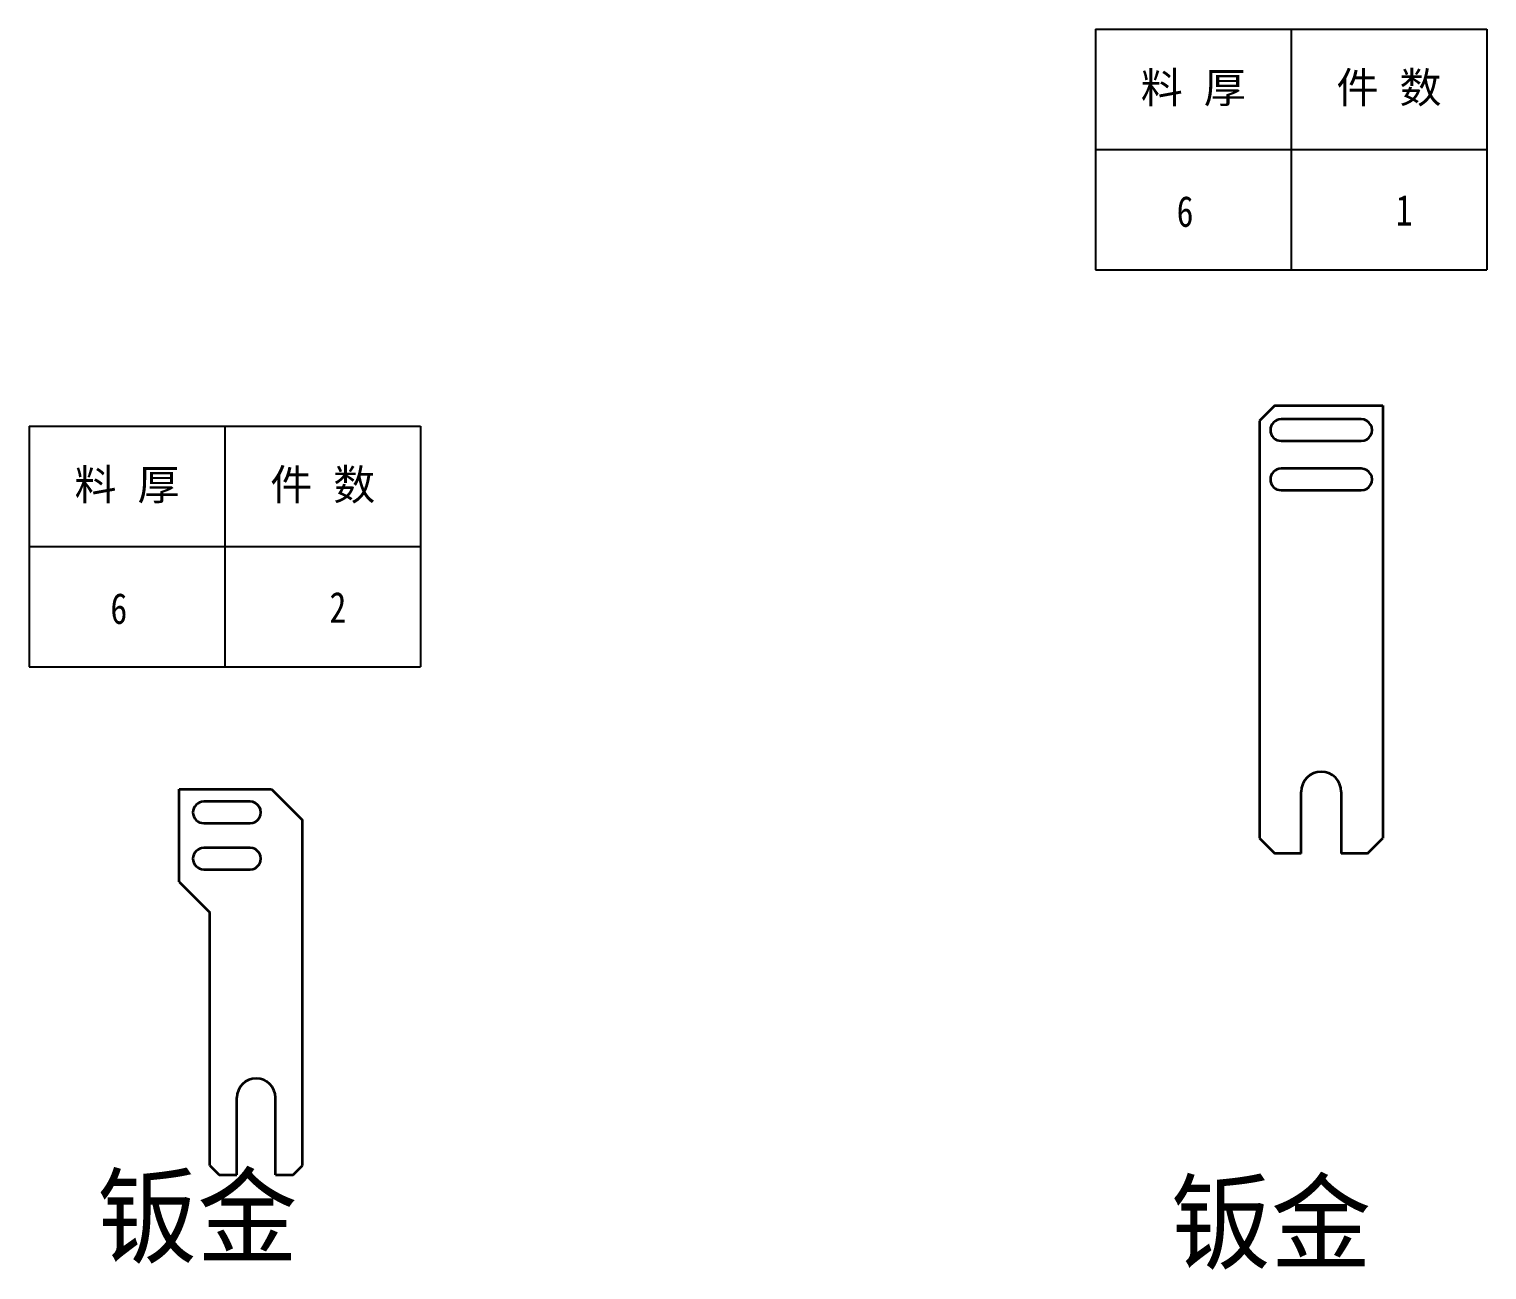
# Model space of a CAD drawing. Header units: millimetres. Extents: x -15766 to 80009, y -9701 to 15159.
# Drawn here: x 1515.5 to 1988.3, y 13573.5 to 13975.9 of the extents above; entities that cross this region are included whole.
import ezdxf
from ezdxf.enums import TextEntityAlignment as Align

# ---------------------------------------------------------------- set-up
doc = ezdxf.new("R2010")
doc.units = ezdxf.units.MM
doc.layers.add('07', color=7, linetype='Continuous')
doc.layers.add('AM_VIS', color=7, linetype='Continuous', lineweight=18)
doc.layers.add('word_dim', color=9, linetype='Continuous', lineweight=18)
doc.styles.add('DIM', font='', dxfattribs={"width": 0.8})
doc.styles.get('DIM').set_extended_font_data('NSimSun')

# ---------------------------------------------------------------- blocks, each defined once
blk = doc.blocks.new('*T2185')
at = {"color": 0, "linetype": 'ByBlock', "lineweight": -2, "transparency": 16777216}
for p, q in [((0, 0), (127, 0)), ((0, 0), (0, -78)), ((63.5, 0), (63.5, -78)), ((127, 0), (127, -78)), ((0, -39), (127, -39)), ((0, -78), (127, -78))]:
    blk.add_line(p, q, dxfattribs=at)
at = {"color": 0, "transparency": 16777216, "char_height": 10, "width": 60.5, "attachment_point": 5}
for s, insert in [('{\\fSimSun|b0|i0|c134|p2;料 厚}', (31.75, -19.5)), ('{\\fSimSun|b0|i0|c134|p2;件 数}', (95.25, -19.5))]:
    blk.add_mtext(s, dxfattribs=dict(at, insert=insert))
blk = doc.blocks.new('拆图参数')
blk.add_blockref('*T2185', (-63.5, 78))
at = {"style": 'DIM', "width": 0.8}
blk.add_attdef('6', text='', height=10, dxfattribs=at).set_placement((-37.13, 18.91), align=Align.MIDDLE_LEFT)
blk.add_attdef('1', text='', height=10, dxfattribs=at).set_placement((36.65, 19.27), align=Align.MIDDLE_CENTER)

msp = doc.modelspace()

# ---------------------------------------------------------------- linework, layer by layer
at = {"layer": 'AM_VIS', "lineweight": 35}
for p, q in [((1919.5869, 13853.84736), (1914.5869, 13848.84736)), ((1919.5869, 13853.84736), (1954.5869, 13853.84736)), ((1954.5869, 13853.84736), (1954.5869, 13713.54739)), ((1914.58669, 13848.84714), (1914.58693, 13713.54734)), ((1947.5869, 13849.34736), (1921.5869, 13849.34736)), ((1921.5869, 13842.34736), (1947.5869, 13842.34736)), ((1947.5869, 13833.34736), (1921.5869, 13833.34736)), ((1921.5869, 13826.34736), (1947.5869, 13826.34736)), ((1564.09557, 13699.3654), (1564.09557, 13729.3654)), ((1564.09557, 13729.3654), (1594.09557, 13729.3654)), ((1594.09557, 13729.3654), (1604.09557, 13719.3654)), ((1928.08693, 13708.54736), (1928.08672, 13728.54731)), ((1941.08692, 13728.54738), (1941.08688, 13708.54738)), ((1587.09557, 13725.3654), (1572.09557, 13725.3654)), ((1572.09557, 13718.3654), (1587.09557, 13718.3654)), ((1604.09557, 13607.3654), (1604.09557, 13719.3654)), ((1914.58693, 13713.54734), (1919.58673, 13708.54736)), ((1949.58682, 13708.54745), (1954.5869, 13713.54739)), ((1587.09557, 13710.3654), (1572.09557, 13710.3654)), ((1928.08693, 13708.54736), (1919.58673, 13708.54736)), ((1949.58682, 13708.54745), (1941.08688, 13708.54738)), ((1564.09557, 13699.3654), (1574.09557, 13689.3654)), ((1572.09557, 13703.3654), (1587.09557, 13703.3654)), ((1574.09557, 13607.3654), (1574.09557, 13689.3654)), ((1582.84557, 13604.3654), (1582.84557, 13629.3654)), ((1595.34557, 13604.3654), (1595.34557, 13629.3654)), ((1574.09557, 13607.3654), (1577.09557, 13604.3654)), ((1601.09557, 13604.3654), (1604.09557, 13607.3654)), ((1577.09557, 13604.3654), (1582.84557, 13604.3654)), ((1595.34557, 13604.3654), (1601.09557, 13604.3654))]:
    msp.add_line(p, q, dxfattribs=at)
for centre, radius, start, end in [((1921.5869, 13845.84736), 3.5, 89.999991, 269.999987), ((1947.5869, 13845.84736), 3.5, 269.999987, 89.999991), ((1921.5869, 13829.84736), 3.5, 89.999991, 269.999987), ((1947.5869, 13829.84736), 3.5, 269.999987, 89.999991), ((1934.58694, 13728.54737), 6.5, 0.0001182, 180.0001132), ((1572.09557, 13721.8654), 3.5, 90.000003, 269.999997), ((1587.09557, 13721.8654), 3.5, 269.999997, 90.000003), ((1572.09557, 13706.8654), 3.5, 90.000003, 269.999997), ((1587.09557, 13706.8654), 3.5, 269.999997, 90.000003), ((1589.09557, 13629.3654), 6.25, 0.000003, 179.999997)]:
    msp.add_arc(centre, radius, start, end, dxfattribs=at)

# ---------------------------------------------------------------- block references
at = {"layer": '07'}
for p, values in [((1924.82253, 13897.86053), {'1': '1', '6': '6'}), ((1578.95309, 13769.09201), {'1': '2', '6': '6'})]:
    msp.add_blockref('拆图参数', p, dxfattribs=at).add_auto_attribs(values)

# ---------------------------------------------------------------- texts
at = {"layer": 'word_dim', "color": 3, "char_height": 25, "width": 116.6634772, "attachment_point": 1}
for insert in [(1537.50218, 13603.34805), (1885.80905, 13601.4249)]:
    msp.add_mtext('钣金', dxfattribs=dict(at, insert=insert))

doc.saveas('drawing.dxf')
